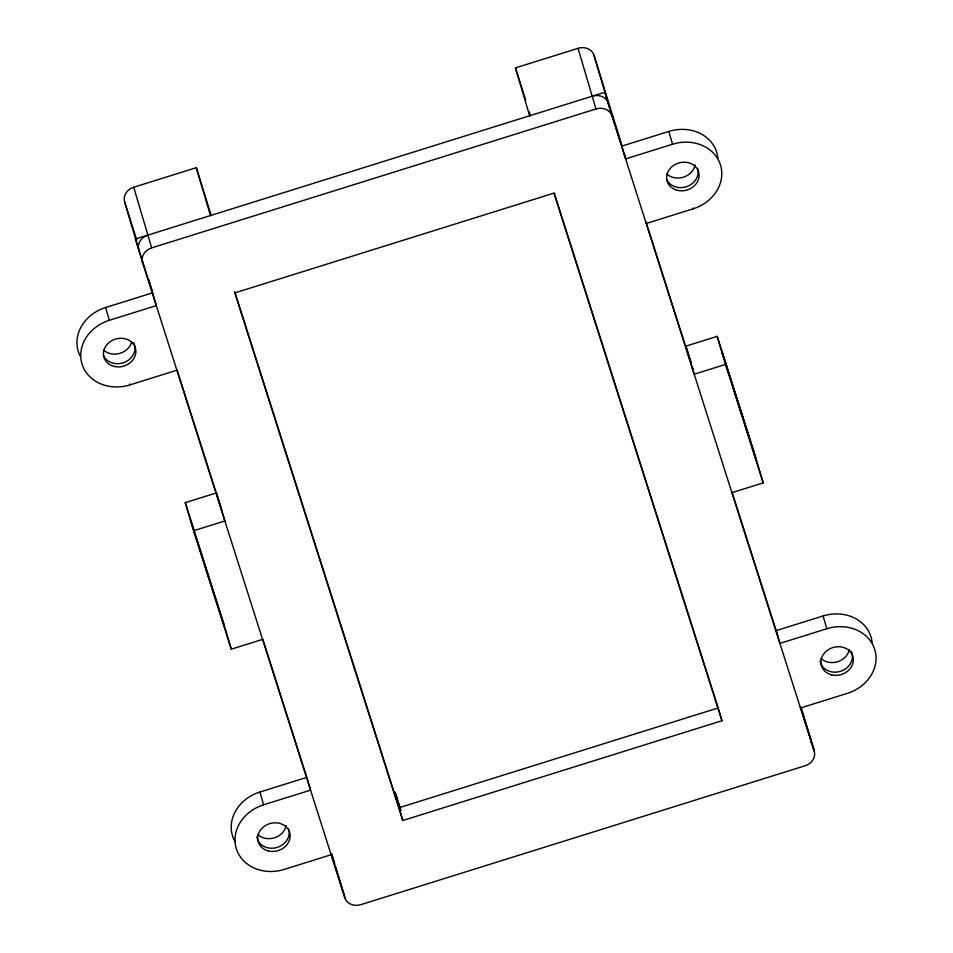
<?xml version="1.0" encoding="UTF-8"?>
<svg xmlns="http://www.w3.org/2000/svg" width="953" height="953" viewBox="0 0 953 953"><rect width="100%" height="100%" fill="white"/><g stroke="black" fill="none" stroke-linecap="round" stroke-linejoin="round"><path stroke-width="1.43" d="M801.235 707.34L814.184 751.071A13.116 11.305 -16.5 0 1 805.094 765.759L360.794 904.671A13.116 11.305 -16.5 0 1 344.855 897.809L142.593 262.551L124.64 201.929A13.116 11.305 -16.5 0 1 133.718 187.241L196.306 167.68L211.173 215.461M529.63 115.766L515.454 67.901L578.03 48.329A13.116 11.305 -16.5 0 1 593.969 55.191L622.369 147.036M142.593 262.551A13.116 11.305 -16.5 0 1 151.682 247.875L595.982 108.964A13.116 11.305 -16.5 0 1 611.933 115.813L814.184 751.071M80.314 356.327A39.335 33.903 -16.5 0 1 105.592 307.533L152.528 292.857L156.304 305.615L109.369 320.291A39.335 33.903 -16.5 0 0 82.113 364.332A39.335 33.903 -16.5 0 0 129.942 384.893L176.877 370.217M717.871 158.079A39.335 33.903 -16.5 0 0 668.792 131.443L621.868 146.119L625.644 158.877L672.58 144.213A39.335 33.903 -16.5 0 1 720.408 164.774A39.335 33.903 -16.5 0 1 693.141 208.814L646.217 223.49M193.578 530.75L185.263 502.66L216.545 492.88L224.872 520.957L193.578 530.75L231.281 649.184L262.575 639.403M717.18 336.361L725.495 364.439L694.201 374.219L685.886 346.142L717.18 336.361L754.883 454.807L763.198 482.885L731.916 492.665M235.093 841.773A39.335 33.903 -16.5 0 1 259.859 792.05L306.783 777.374L310.571 790.144L263.636 804.808A39.335 33.903 -16.5 0 0 236.368 848.849A39.335 33.903 -16.5 0 0 284.208 869.422L331.132 854.746M872.138 642.608A39.335 33.903 -16.5 0 0 823.058 615.972L776.123 630.636L779.911 643.406L826.835 628.73A39.335 33.903 -16.5 0 1 874.675 649.291A39.335 33.903 -16.5 0 1 847.408 693.331L800.472 708.008M718.169 707.948L721.957 720.718L402.797 820.497L399.021 807.739L718.169 707.948L554.265 193.125M725.495 364.439L763.198 482.885M685.886 346.142L691.27 363.069M622.333 147.608L604.726 92.286L135.386 239.024L153.004 294.346M624.429 154.195L625.287 156.888M646.015 221.989L690.985 363.224M692.188 367L693.069 369.764M732.083 492.32L777.708 635.591M800.425 706.947L813.838 749.082M515.454 67.901L525.734 100.196M721.957 720.718L553.979 193.125L234.831 292.905L402.797 820.497M400.939 810.431L395.126 792.169L400.546 810.479M234.664 291.487L399.021 807.739M124.64 201.929L136.815 240.18M177.127 370.133L221.644 509.962M262.754 639.058L307.009 778.077M331.084 853.685L344.498 895.82M185.263 502.66L222.525 619.688M193.328 529.082L224.42 626.729L221.989 618.521M823.058 615.972L826.835 628.73M692.914 208.016L693.141 208.814M668.792 131.443L672.58 144.213M692.295 367.048L693.105 369.788M593.969 55.191L611.933 115.813M578.03 48.329L595.982 108.964M529.07 111.465L530.321 115.682M196.306 167.68L210.482 215.545M331.894 854.079L334.813 863.93M335.647 866.753L344.855 897.809M133.718 187.241L151.682 247.875M148.859 279.694L152.206 290.951M222.966 621.106L231.281 649.184M190.457 519.468L192.887 527.676M259.859 792.05L263.636 804.808M129.703 384.095L129.942 384.893M105.592 307.533L109.369 320.291M851.053 651.078A16.392 14.128 -16.5 0 1 840.463 671.305A16.392 14.128 -16.5 0 1 820.08 660.763M697.56 168.431A16.392 14.128 -16.5 0 1 686.756 186.597A16.392 14.128 -16.5 0 1 666.624 179.152M288.616 829.039A16.392 14.128 -16.5 0 1 276.132 847.693A16.392 14.128 -16.5 0 1 256.881 836.853M133.587 342.651A16.392 14.128 -16.5 0 1 124.64 362.259A16.392 14.128 -16.5 0 1 103.412 355.243M592.206 96.193A13.116 11.305 -16.5 0 1 608.145 103.055M138.816 249.781A13.116 11.305 -16.5 0 1 147.906 235.105M810.407 738.313A13.116 11.305 -16.5 0 1 810.789 742.554M341.424 886.004A13.116 11.305 -16.5 0 1 341.067 885.051M131.657 341.984A16.392 14.128 -16.5 0 1 119.602 353.456A16.392 14.128 -16.5 0 1 103.424 349.87M286.15 825.489A16.392 14.128 -16.5 0 1 274.428 837.806A16.392 14.128 -16.5 0 1 257.691 834.387M849.349 649.41A16.392 14.128 -16.5 0 1 837.627 661.727A16.392 14.128 -16.5 0 1 820.89 658.309M695.094 164.893A16.392 14.128 -16.5 0 1 683.361 177.21A16.392 14.128 -16.5 0 1 666.635 173.791M753.501 450.852L721.969 351.8L756.337 460.43L753.501 450.852M831.624 674.855A16.392 14.128 -16.5 0 0 853.09 657.367A16.392 14.128 -16.5 0 0 826.668 650.875A16.392 14.128 -16.5 0 0 831.624 674.855M677.357 190.326A16.392 14.128 -16.5 0 0 698.823 172.85A16.392 14.128 -16.5 0 0 672.401 166.346A16.392 14.128 -16.5 0 0 677.357 190.326M268.412 850.934A16.392 14.128 -16.5 0 0 289.891 833.458A16.392 14.128 -16.5 0 0 263.457 826.954A16.392 14.128 -16.5 0 0 268.412 850.934M114.146 366.417A16.392 14.128 -16.5 0 0 135.624 348.929A16.392 14.128 -16.5 0 0 109.19 342.437A16.392 14.128 -16.5 0 0 114.146 366.417"/></g></svg>
